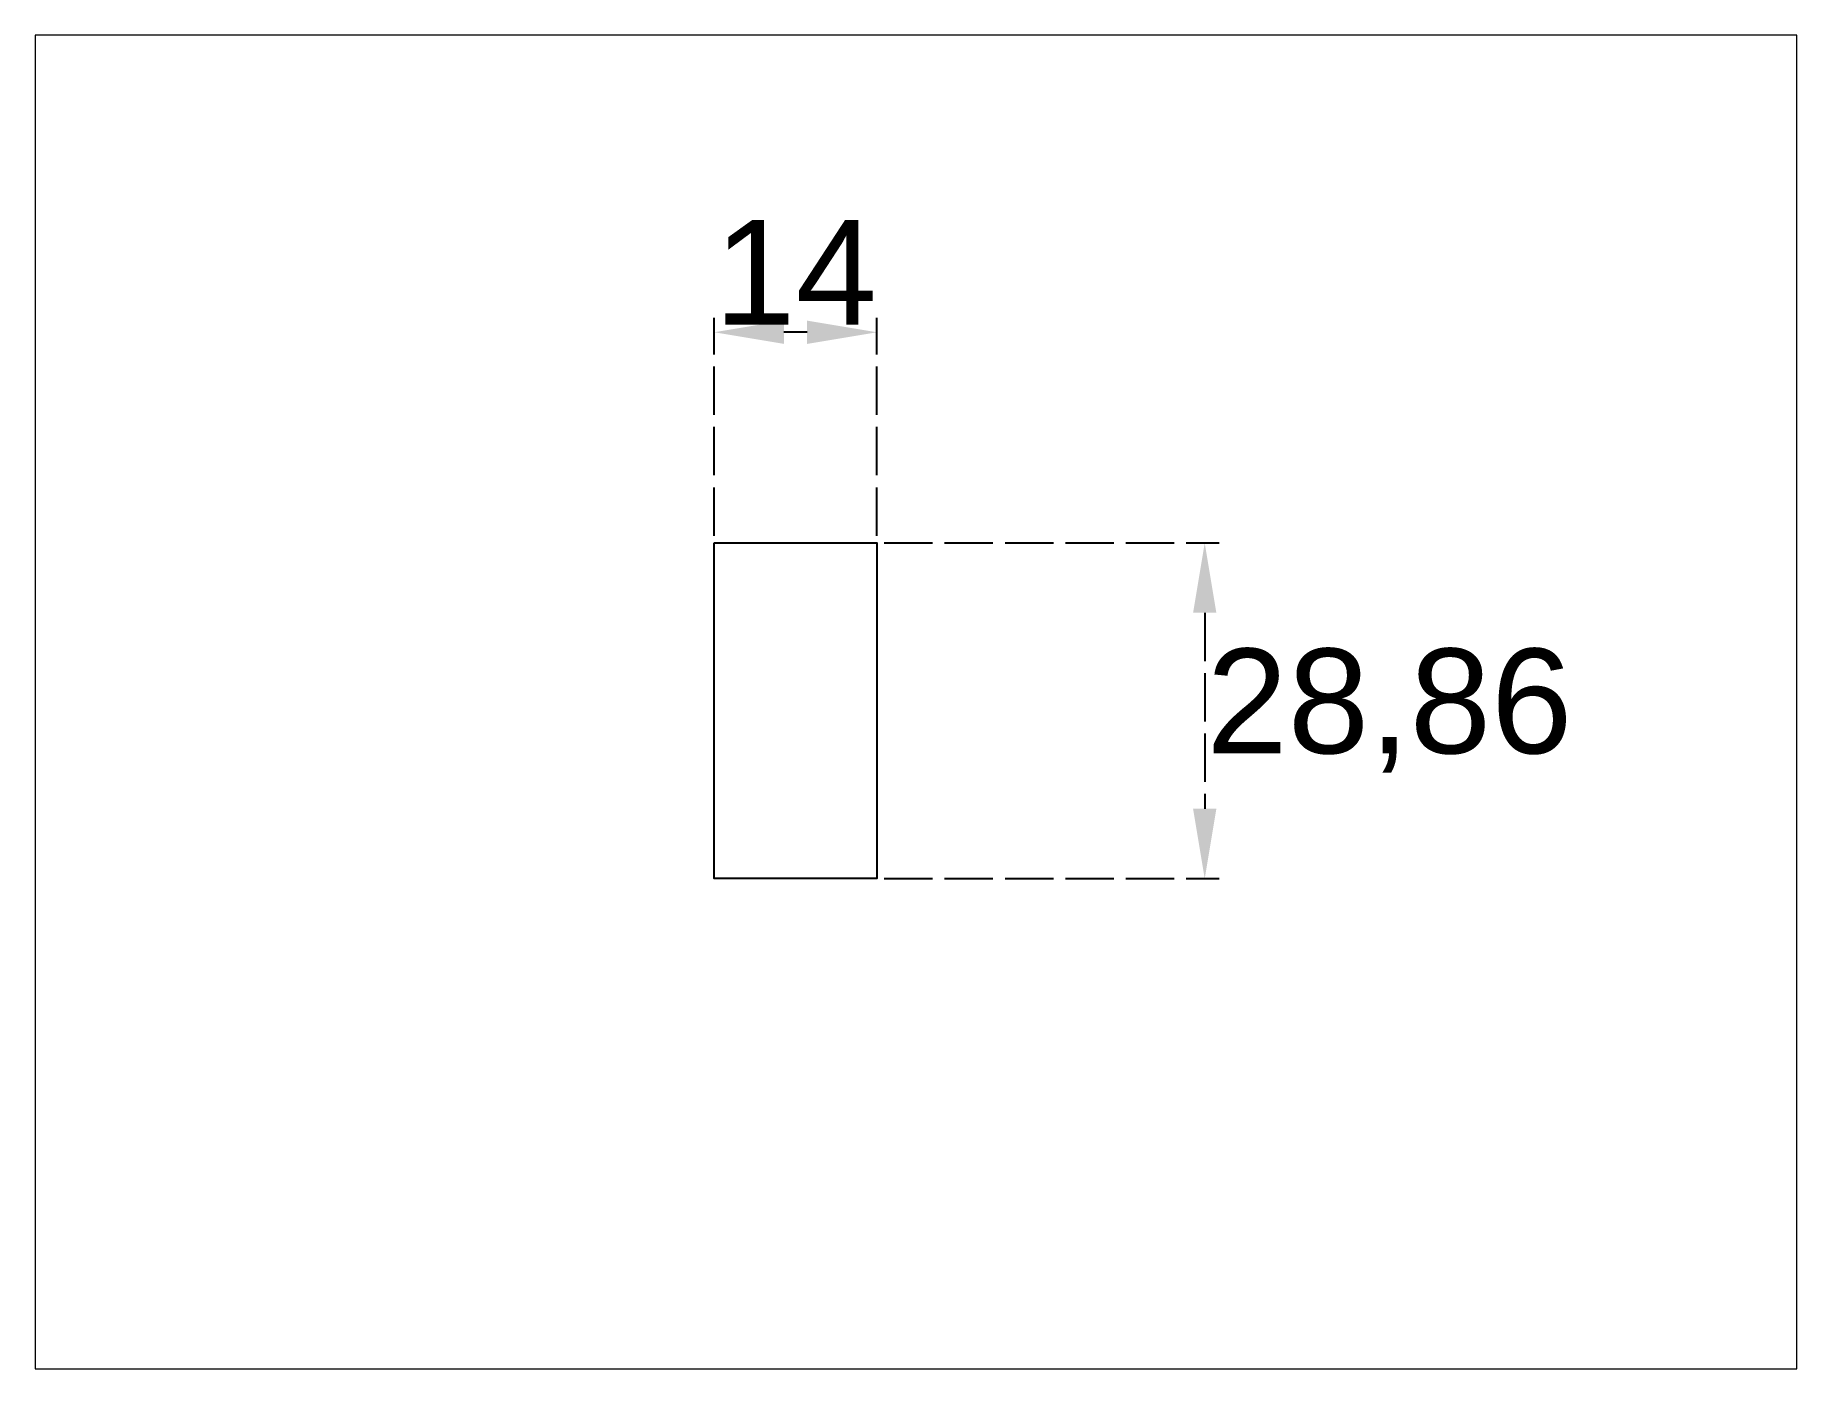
# Paper-space layout 'stem' of a CAD drawing. Header units: millimetres. Extents: x 0 to 257, y 0 to 195.
# The model-space entities are those that its viewports show. They can reach past a viewport. Long polylines and large blocks are cut down to what shows.
import ezdxf

# ---------------------------------------------------------------- set-up
doc = ezdxf.new("R2010")
doc.units = ezdxf.units.MM
doc.linetypes.add('ACAD_ISO02W100', pattern=[15, 12, -3])
doc.styles.add('Beschriftung', font='Arial.ttf')
doc.dimstyles.new('ISO-25', dxfattribs={"dimtxt": 9, "dimasz": 6, "dimexe": 1.25, "dimexo": 0.625, "dimtad": 2, "dimtih": 1, "dimtoh": 1, "dimtxsty": 'Beschriftung', "dimcen": 2.5, "dimclrd": 6, "dimclre": 6, "dimclrt": 6, "dimadec": 0, "dimazin": 0, "dimtfac": 1, "dimtmove": 1, "dimatfit": 3, "dimfxl": 1, "dimarcsym": 0})

# ---------------------------------------------------------------- blocks, each defined once
blk = doc.blocks.new('*D31')
at = {"color": 6, "linetype": 'ACAD_ISO02W100', "lineweight": -2, "transparency": 16777216}
for p, q in [((2917.14, 2369.6), (2945.95, 2369.6)), ((2944.7, 2363.6), (2944.7, 2346.74)), ((2917.14, 2340.74), (2945.95, 2340.74))]:
    blk.add_line(p, q, dxfattribs=at)
at = {"color": 6, "transparency": 16777216}
for points in [[(2943.7, 2363.6), (2945.7, 2363.6), (2944.7, 2369.6)], [(2943.7, 2346.74), (2945.7, 2346.74), (2944.7, 2340.74)]]:
    blk.add_solid(points, dxfattribs=at)
at = {"layer": 'Defpoints', "color": 0, "transparency": 16777216}
for p in [(2916.52, 2369.6), (2916.52, 2340.74), (2944.7, 2340.74)]:
    blk.add_point(p, dxfattribs=at)
at = {"color": 6, "transparency": 16777216, "insert": (2960.58, 2355.17), "char_height": 9, "attachment_point": 5, "style": 'Beschriftung'}
blk.add_mtext('28,86', dxfattribs=at)
blk = doc.blocks.new('*D32')
at = {"color": 6, "linetype": 'ACAD_ISO02W100', "lineweight": -2, "transparency": 16777216}
for p, q in [((2902.52, 2370.22), (2902.52, 2388.96)), ((2916.52, 2370.22), (2916.52, 2388.96)), ((2910.52, 2387.71), (2908.52, 2387.71))]:
    blk.add_line(p, q, dxfattribs=at)
at = {"color": 6, "transparency": 16777216}
for points in [[(2908.52, 2388.71), (2908.52, 2386.71), (2902.52, 2387.71)], [(2910.52, 2388.71), (2910.52, 2386.71), (2916.52, 2387.71)]]:
    blk.add_solid(points, dxfattribs=at)
at = {"layer": 'Defpoints', "color": 0, "transparency": 16777216}
for p in [(2902.52, 2387.71), (2902.52, 2369.6), (2916.52, 2369.6)]:
    blk.add_point(p, dxfattribs=at)
at = {"color": 6, "transparency": 16777216, "insert": (2909.52, 2392.85), "char_height": 9, "attachment_point": 5, "style": 'Beschriftung'}
blk.add_mtext('14', dxfattribs=at)

msp = doc.modelspace()

# ---------------------------------------------------------------- linework, layer by layer
msp.add_lwpolyline([(2902.519, 2369.598), (2916.519, 2369.598), (2916.519, 2340.74), (2902.519, 2340.74)], close=True)

# ---------------------------------------------------------------- dimensions: what is measured, and where the dimension line sits
dim = msp.add_linear_dim(base=(2902.519, 2387.711), p1=(2916.519, 2369.598), p2=(2902.519, 2369.598), dimstyle='ISO-25')
dim.commit()
dim.dimension.update_dxf_attribs({"geometry": '*D32', "text_midpoint": (2909.519, 2392.855)})
dim = msp.add_linear_dim(base=(2944.696, 2340.74), p1=(2916.519, 2369.598), p2=(2916.519, 2340.74), angle=90, dimstyle='ISO-25')
dim.commit()
dim.dimension.update_dxf_attribs({"geometry": '*D31', "text_midpoint": (2960.579, 2355.169)})

psp = doc.layouts.new('stem')

# ---------------------------------------------------------------- viewports
at = {"layer": '0', "view_target_point": (1202.576, 1601.838)}
psp.add_viewport(center=(128.24, 97.41), size=(257.33, 194.8137), view_center_point=(1717.299, 754.08), view_height=114.65426, dxfattribs=at)

doc.saveas('drawing.dxf')
